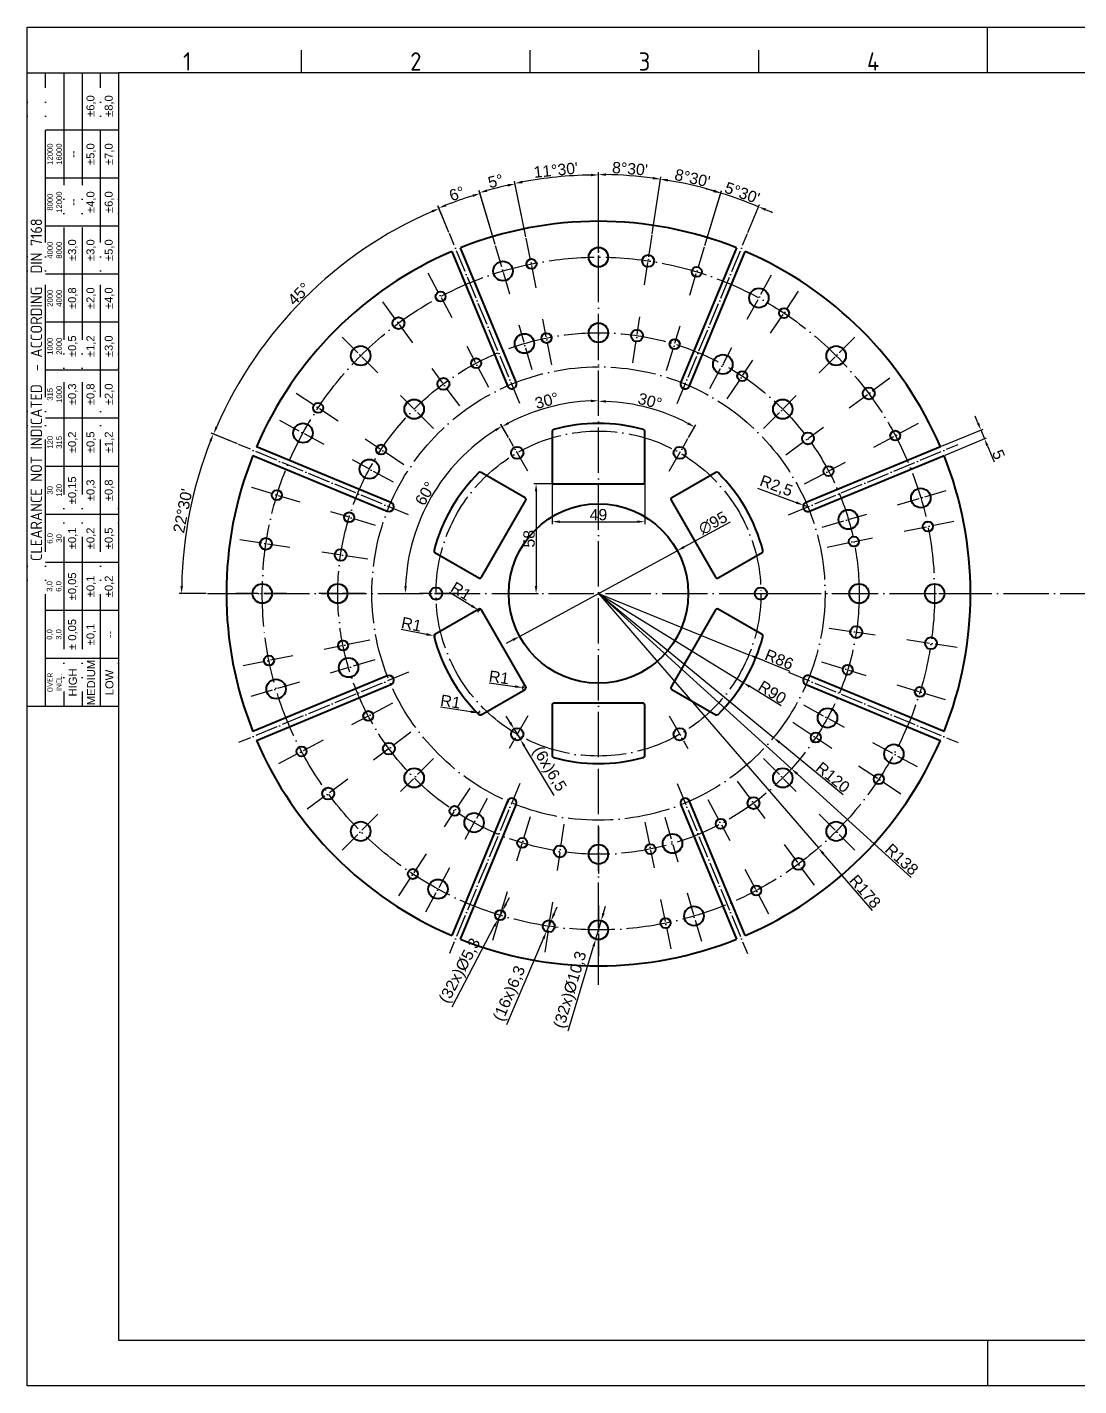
# Model space of a CAD drawing. Header units: millimetres. Extents: x 764 to 1780, y 1208 to 1927.
# Drawn here: x 764 to 1320, y 1208 to 1927 of the extents above; entities that cross this region are included whole.
import ezdxf
from ezdxf.enums import TextEntityAlignment as Align

# ---------------------------------------------------------------- set-up
doc = ezdxf.new("R2010")
doc.units = ezdxf.units.MM
doc.linetypes.add('ACAD_ISO04W100', pattern=[30, 24, -3, 0, -3])
doc.linetypes.add('ACAD_ISO05W100', pattern=[33, 24, -3, 0, -3, 0, -3])
for name, color, linetype, lineweight in [('AM_0', 7, 'Continuous', 40), ('AM_4', 1, 'ACAD_ISO04W100', 25), ('AM_5', 3, 'Continuous', 25), ('AM_BOR', 2, 'ACAD_ISO05W100', 35)]:
    doc.layers.add(name, color=color, linetype=linetype, lineweight=lineweight)
doc.styles.add('ACISOTS', font='isocp.shx', dxfattribs={"height": 1})
doc.styles.get("Standard").update_dxf_attribs({"font": 'arial.ttf'})
doc.dimstyles.new('ISO-25', dxfattribs={"dimtxt": 6, "dimasz": 4, "dimexe": 1.25, "dimexo": 0.625, "dimtad": 1, "dimtxsty": 'Standard', "dimcen": 4, "dimadec": 0, "dimazin": 0, "dimtfac": 1, "dimtmove": 0, "dimatfit": 3, "dimfxl": 1, "dimarcsym": 0})

# ---------------------------------------------------------------- blocks, each defined once
blk = doc.blocks.new('A3 ZTL')
for p, q in [((19.57, 280.82), (19.57, 9.78)), ((401.17, 280.82), (19.57, 280.82)), ((19.57, 9.78), (401.17, 9.78))]:
    blk.add_line(p, q)
at = {"layer": 'AM_BOR', "color": 135, "linetype": 'Continuous', "lineweight": 25}
for p, q in [((0, 0), (0, 290.61)), ((0, 290.61), (410.96, 290.61)), ((410.96, 0), (0, 0))]:
    blk.add_line(p, q, dxfattribs=at)
at = {"layer": 'AM_BOR', "color": 135, "lineweight": 25}
for p, q in [((205.48, 280.82), (205.48, 290.61)), ((58.71, 280.82), (58.71, 285.71)), ((107.63, 280.82), (107.63, 285.71)), ((156.56, 280.82), (156.56, 285.71)), ((3.91, 145.3), (3.91, 280.82)), ((7.83, 280.82), (7.83, 145.3)), ((11.74, 280.82), (11.74, 145.3)), ((15.66, 145.3), (15.66, 280.82)), ((19.57, 268.59), (3.91, 268.59)), ((19.57, 258.32), (3.91, 258.32)), ((19.57, 248.04), (3.91, 248.04)), ((19.57, 237.77), (3.91, 237.77)), ((19.57, 227.5), (3.91, 227.5)), ((19.57, 217.22), (3.91, 217.22)), ((19.57, 206.95), (3.91, 206.95)), ((19.57, 196.67), (3.91, 196.67)), ((19.57, 186.4), (3.91, 186.4)), ((19.57, 176.13), (3.91, 176.13)), ((19.57, 165.85), (3.91, 165.85)), ((19.57, 155.58), (3.91, 155.58)), ((205.48, 9.78), (205.48, 0))]:
    blk.add_line(p, q, dxfattribs=at)
blk.add_lwpolyline([(19.57, 145.3), (0, 145.3), (0, 280.82), (19.57, 280.82)], close=True, dxfattribs=at)
at = {"layer": 'AM_BOR', "color": 135, "lineweight": 25, "style": 'ACISOTS'}
for s, p in [('1', (34.25, 283.27)), ('2', (83.17, 283.27)), ('3', (132.09, 283.27)), ('4', (181.02, 283.27))]:
    blk.add_text(s, height=3.91, dxfattribs=at).set_placement(p, align=Align.MIDDLE)
at = {"layer": 'AM_BOR', "color": 135, "lineweight": 25, "attachment_point": 5, "rotation": 90}
for s, insert, char_height, width in [('±6,0', (13.7, 273.73), 1.712, 10.274), ('±8,0', (17.61, 273.73), 1.712, 10.274), ('12000\\P16000', (5.87, 263.45), 1.174, 10.274), ('±5,0', (13.7, 263.45), 1.712, 10.274), ('±7,0', (17.61, 263.45), 1.712, 10.274), ('--', (9.78, 263.45), 1.712, 10.274), ('8000\\P12000', (5.87, 253.18), 1.174, 10.274), ('--', (9.78, 253.18), 1.712, 10.274), ('±4,0', (13.7, 253.18), 1.712, 10.274), ('±6,0', (17.61, 253.18), 1.712, 10.274), ('{\\Fisocp.shx|c0;CLEARANCE NOT INDICATED  - ACCORDING  DIN 7168}', (1.96, 213.06), 2.4462, 135.5186), ('4000\\P8000', (5.87, 242.91), 1.174, 10.274), ('±3,0', (9.78, 242.91), 1.712, 10.274), ('±3,0', (13.7, 242.91), 1.712, 10.274), ('±5,0', (17.61, 242.91), 1.712, 10.274), ('2000\\P4000', (5.87, 232.63), 1.174, 10.274), ('±0,8', (9.78, 232.63), 1.712, 10.274), ('±2,0', (13.7, 232.63), 1.712, 10.274), ('±4,0', (17.61, 232.63), 1.712, 10.274), ('1000\\P2000', (5.87, 222.36), 1.174, 10.274), ('±0,5', (9.78, 222.36), 1.712, 10.274), ('±1,2', (13.7, 222.36), 1.712, 10.274), ('±3,0', (17.61, 222.36), 1.712, 10.274), ('315\\P1000', (5.87, 212.08), 1.174, 10.274), ('±0,3', (9.78, 212.08), 1.712, 10.274), ('±0,8', (13.7, 212.08), 1.712, 10.274), ('±2,0', (17.61, 212.08), 1.712, 10.274), ('±0,2', (9.78, 201.81), 1.712, 10.274), ('±0,5', (13.7, 201.81), 1.712, 10.274), ('±1,2', (17.61, 201.81), 1.712, 10.274), ('120\\P315', (5.87, 201.81), 1.174, 10.274), ('30\\P120', (5.87, 191.54), 1.174, 10.274), ('±0,15', (9.78, 191.54), 1.712, 10.274), ('±0,3', (13.7, 191.54), 1.712, 10.274), ('±0,8', (17.61, 191.54), 1.712, 10.274), ('±0,1', (9.78, 181.26), 1.712, 10.274), ('±0,2', (13.7, 181.26), 1.712, 10.274), ('±0,5', (17.61, 181.26), 1.712, 10.274), ('6,0\\P30', (5.87, 181.26), 1.174, 10.274), ('3,0\\P6,0', (5.87, 170.99), 1.174, 10.274), ('±0,05', (9.78, 170.99), 1.712, 10.274), ('±0,1', (13.7, 170.99), 1.712, 10.274), ('±0,2', (17.61, 170.99), 1.712, 10.274), ('± 0,05', (9.78, 160.71), 1.712, 10.274), ('\\pt4.69206;±0,1', (13.7, 160.71), 1.7123, 10.274), ('0,0\\P3,0', (5.87, 160.71), 1.174, 10.274), ('--', (17.61, 160.71), 1.712, 10.274), ('MEDIUM', (13.7, 150.44), 1.712, 10.274), ('{\\Fisocp.shx|c0;OVER\\PINCL.}', (5.87, 150.44), 1.1742, 10.274), ('HIGH', (9.78, 150.44), 1.712, 10.274), ('LOW', (17.61, 150.44), 1.712, 10.274)]:
    blk.add_mtext(s, dxfattribs=dict(at, insert=insert, char_height=char_height, width=width))
blk = doc.blocks.new('*U171')
at = {"layer": 'AM_4', "ltscale": 0.5}
blk.add_line((4.97, -8.6), (-4.97, 8.6), dxfattribs=at)
blk = doc.blocks.new('*U172')
at = {"layer": 'AM_5', "color": 0, "linetype": 'ByBlock', "lineweight": -2, "transparency": 16777216}
blk.add_blockref('*U171', (1023.7, 1700.8), dxfattribs=at)
for p, rotation in [((1108.45, 1700.8), 299.9999999999999), ((981.33, 1627.41), 60.00000000000001), ((1150.83, 1627.41), 240), ((1023.7, 1554.01), 120), ((1108.45, 1554.01), 180)]:
    blk.add_blockref('*U171', p, dxfattribs=dict(at, rotation=rotation))
blk = doc.blocks.new('*U173')
at = {"layer": 'AM_4', "ltscale": 0.5}
for p, q in [((63.51, -24.12), (26.26, 65.8)), ((27.64, 21.11), (15.06, 44.76)), ((6.93, 8.05), (-9, 29.58)), ((-11.61, -7.93), (-30.55, 11.01)), ((47.2, -15.69), (35.64, 6.06)), ((31.73, -25.46), (17.07, -5.65)), ((-32.55, -33.56), (-54.88, -18.78)), ((17.86, -37.4), (0.44, -19.98)), ((-39.97, -45.91), (-63.51, -33.13)), ((2.21, -56.56), (-18.34, -42.96)), ((-3.34, -65.8), (-24.99, -54.04))]:
    blk.add_line(p, q, dxfattribs=at)
blk = doc.blocks.new('*U174')
at = {"layer": 'AM_5', "color": 0, "linetype": 'ByBlock', "lineweight": -2, "transparency": 16777216}
for p, rotation in [((1079.9, 1789.96), 315), ((1190.79, 1732.58), 270.0000000000001), ((903.52, 1641.22), 45), ((1228.64, 1613.59), 225.0000000000001), ((941.36, 1522.23), 89.99999999999999), ((1171.25, 1502.69), 180), ((1052.26, 1464.85), 135)]:
    blk.add_blockref('*U173', p, dxfattribs=dict(at, rotation=rotation))
blk.add_blockref('*U173', (960.9, 1752.12), dxfattribs=at)
blk = doc.blocks.new('*D175')
at = {"layer": 'AM_5', "color": 0, "lineweight": -2, "ltscale": 0.5, "transparency": 16777216}
for p, q in [((1066.08, 1835.06), (1066.08, 1850.4)), ((1094.54, 1817.86), (1099.04, 1847.95))]:
    blk.add_line(p, q, dxfattribs=at)
blk.add_arc((1066.08, 1627.41), 221.74, 82.53358, 88.96642, dxfattribs=at)
at = {"layer": 'AM_5', "color": 0, "ltscale": 0.5, "transparency": 16777216}
for points in [[(1070.07, 1848.44), (1070.08, 1849.78), (1066.08, 1849.15)], [(1094.99, 1847.93), (1094.8, 1846.61), (1098.85, 1846.71)]]:
    blk.add_solid(points, dxfattribs=at)
at = {"layer": 'Defpoints', "color": 0, "ltscale": 0.5, "transparency": 16777216}
for p in [(1087.97, 1848.06), (1066.08, 1834.44), (1094.45, 1817.24), (1090.49, 1790.75), (1066.08, 1420.38)]:
    blk.add_point(p, dxfattribs=at)
at = {"layer": 'AM_5', "color": 0, "ltscale": 0.5, "transparency": 16777216, "insert": (1082.78, 1852.22), "char_height": 6, "attachment_point": 5, "rotation": 355.75}
blk.add_mtext("8%%d30'", dxfattribs=at)
blk = doc.blocks.new('*D176')
at = {"layer": 'AM_5', "color": 0, "lineweight": -2, "ltscale": 0.5, "transparency": 16777216}
for p, q in [((1094.54, 1817.86), (1099.04, 1847.93)), ((1122.38, 1811.56), (1131.27, 1840.64))]:
    blk.add_line(p, q, dxfattribs=at)
blk.add_arc((1066.08, 1627.41), 221.73, 74.03365, 80.46635, dxfattribs=at)
at = {"layer": 'AM_5', "color": 0, "ltscale": 0.5, "transparency": 16777216}
for points in [[(1102.7, 1845.41), (1102.91, 1846.73), (1098.85, 1846.7)], [(1127.26, 1841.22), (1126.88, 1839.94), (1130.9, 1839.44)]]:
    blk.add_solid(points, dxfattribs=at)
at = {"layer": 'Defpoints', "color": 0, "ltscale": 0.5, "transparency": 16777216}
for p in [(1120.34, 1842.39), (1094.45, 1817.24), (1122.2, 1810.96), (1090.49, 1790.75), (1114.37, 1785.35)]:
    blk.add_point(p, dxfattribs=at)
at = {"layer": 'AM_5', "color": 0, "ltscale": 0.5, "transparency": 16777216, "insert": (1115.83, 1847.26), "char_height": 6, "attachment_point": 5, "rotation": 347.25}
blk.add_mtext("8%%d30'", dxfattribs=at)
blk = doc.blocks.new('*D177')
at = {"layer": 'AM_5', "color": 0, "lineweight": -2, "ltscale": 0.5, "transparency": 16777216}
for p, q in [((1122.38, 1811.56), (1131.23, 1840.49)), ((1145.23, 1818.5), (1151.35, 1833.27))]:
    blk.add_line(p, q, dxfattribs=at)
for start, end in [(74.03437, 75.06873), (67.5, 73), (65.43127, 66.46563)]:
    blk.add_arc((1066.08, 1627.41), 221.57, start, end, dxfattribs=at)
at = {"layer": 'AM_5', "color": 0, "ltscale": 0.5, "transparency": 16777216}
for points in [[(1127.21, 1841.07), (1126.84, 1839.79), (1130.86, 1839.3)], [(1154.29, 1829.93), (1154.81, 1831.16), (1150.87, 1832.11)]]:
    blk.add_solid(points, dxfattribs=at)
at = {"layer": 'Defpoints', "color": 0, "ltscale": 0.5, "transparency": 16777216}
for p in [(1144.28, 1834.72), (1144.99, 1817.92), (1122.2, 1810.96), (1114.37, 1785.35), (1107.75, 1728)]:
    blk.add_point(p, dxfattribs=at)
at = {"layer": 'AM_5', "color": 0, "ltscale": 0.5, "transparency": 16777216, "insert": (1142.2, 1839.42), "char_height": 6, "attachment_point": 5, "rotation": 340.25}
blk.add_mtext("5%%d30'", dxfattribs=at)
blk = doc.blocks.new('*D178')
at = {"layer": 'AM_5', "color": 0, "lineweight": -2, "ltscale": 0.5, "transparency": 16777216}
for p, q in [((1066.08, 1819.97), (1066.08, 1850.18)), ((1027.69, 1816.11), (1021.66, 1845.71))]:
    blk.add_line(p, q, dxfattribs=at)
blk.add_arc((1066.08, 1627.41), 221.52, 91.03459, 100.46541, dxfattribs=at)
at = {"layer": 'AM_5', "color": 0, "ltscale": 0.5, "transparency": 16777216}
for points in [[(1062.07, 1849.56), (1062.08, 1848.23), (1066.08, 1848.93)], [(1025.97, 1844.59), (1025.71, 1845.9), (1021.91, 1844.48)]]:
    blk.add_solid(points, dxfattribs=at)
at = {"layer": 'Defpoints', "color": 0, "ltscale": 0.5, "transparency": 16777216}
for p in [(1051.27, 1848.44), (1066.08, 1819.35), (1027.81, 1815.5), (1066.08, 1792.57), (1033.15, 1789.25)]:
    blk.add_point(p, dxfattribs=at)
at = {"layer": 'AM_5', "color": 0, "ltscale": 0.5, "transparency": 16777216, "insert": (1043.51, 1851.49), "char_height": 6, "attachment_point": 5, "rotation": 5.75}
blk.add_mtext("11%%d30'", dxfattribs=at)
blk = doc.blocks.new('*D179')
at = {"layer": 'AM_5', "color": 0, "lineweight": -2, "ltscale": 0.5, "transparency": 16777216}
for p, q in [((1011.39, 1812.04), (1002.88, 1840.77)), ((1027.69, 1816.11), (1021.71, 1845.46))]:
    blk.add_line(p, q, dxfattribs=at)
blk.add_arc((1066.08, 1627.41), 221.27, 102.53575, 105.46425, dxfattribs=at)
at = {"layer": 'AM_5', "color": 0, "ltscale": 0.5, "transparency": 16777216}
for points in [[(1007.26, 1840.03), (1006.89, 1841.31), (1003.23, 1839.57)], [(1017.91, 1844.06), (1018.19, 1842.75), (1021.96, 1844.24)]]:
    blk.add_solid(points, dxfattribs=at)
at = {"layer": 'Defpoints', "color": 0, "ltscale": 0.5, "transparency": 16777216}
for p in [(1015.68, 1842.86), (1027.81, 1815.5), (1011.56, 1811.44), (1019.17, 1785.77), (1033.15, 1789.25)]:
    blk.add_point(p, dxfattribs=at)
at = {"layer": 'AM_5', "color": 0, "ltscale": 0.5, "transparency": 16777216, "insert": (1011.66, 1845.68), "char_height": 6, "attachment_point": 5, "rotation": 14}
blk.add_mtext('5°', dxfattribs=at)
blk = doc.blocks.new('*D180')
at = {"layer": 'AM_5', "color": 0, "lineweight": -2, "ltscale": 0.5, "transparency": 16777216}
for p, q in [((1011.39, 1812.04), (1003.01, 1840.31)), ((986.93, 1818.5), (981.1, 1832.55))]:
    blk.add_line(p, q, dxfattribs=at)
blk.add_arc((1066.08, 1627.41), 220.8, 107.53799, 111.46201, dxfattribs=at)
at = {"layer": 'AM_5', "color": 0, "ltscale": 0.5, "transparency": 16777216}
for points in [[(999.35, 1838.58), (999.74, 1837.3), (1003.37, 1839.11)], [(985.54, 1832.28), (985.04, 1833.51), (981.58, 1831.4)]]:
    blk.add_solid(points, dxfattribs=at)
at = {"layer": 'Defpoints', "color": 0, "ltscale": 0.5, "transparency": 16777216}
for p in [(996.02, 1836.8), (987.17, 1817.92), (1011.56, 1811.44), (1019.17, 1785.77), (1024.41, 1728)]:
    blk.add_point(p, dxfattribs=at)
at = {"layer": 'AM_5', "color": 0, "ltscale": 0.5, "transparency": 16777216, "insert": (991.14, 1839.02), "char_height": 6, "attachment_point": 5, "rotation": 19.5}
blk.add_mtext('6°', dxfattribs=at)
blk = doc.blocks.new('*D181')
at = {"layer": 'AM_5', "color": 0, "lineweight": -2, "ltscale": 0.5, "transparency": 16777216}
for p, q in [((986.93, 1818.5), (981.19, 1832.34)), ((874.99, 1706.56), (861.14, 1712.29))]:
    blk.add_line(p, q, dxfattribs=at)
blk.add_arc((1066.08, 1627.41), 220.57, 113.53905, 156.46095, dxfattribs=at)
at = {"layer": 'AM_5', "color": 0, "ltscale": 0.5, "transparency": 16777216}
for points in [[(977.73, 1830.24), (978.25, 1829.01), (981.67, 1831.19)], [(864.47, 1715.24), (863.25, 1715.76), (862.3, 1711.82)]]:
    blk.add_solid(points, dxfattribs=at)
at = {"layer": 'Defpoints', "color": 0, "ltscale": 0.5, "transparency": 16777216}
for p in [(987.17, 1817.92), (931.8, 1802.4), (1024.41, 1728), (875.57, 1706.32), (965.49, 1669.07)]:
    blk.add_point(p, dxfattribs=at)
at = {"layer": 'AM_5', "color": 0, "ltscale": 0.5, "transparency": 16777216, "insert": (907.51, 1785.97), "char_height": 6, "attachment_point": 5, "rotation": 45}
blk.add_mtext('45°', dxfattribs=at)
blk = doc.blocks.new('*D182')
at = {"layer": 'AM_5', "color": 0, "lineweight": -2, "ltscale": 0.5, "transparency": 16777216}
for p, q in [((874.99, 1706.56), (861.04, 1712.34)), ((858.42, 1627.41), (844.14, 1627.41))]:
    blk.add_line(p, q, dxfattribs=at)
blk.add_arc((1066.08, 1627.41), 220.69, 158.53851, 178.96149, dxfattribs=at)
at = {"layer": 'AM_5', "color": 0, "ltscale": 0.5, "transparency": 16777216}
for points in [[(860.08, 1708.4), (861.31, 1707.9), (862.19, 1711.86)], [(846.09, 1631.4), (844.76, 1631.41), (845.39, 1627.41)]]:
    blk.add_solid(points, dxfattribs=at)
at = {"layer": 'Defpoints', "color": 0, "ltscale": 0.5, "transparency": 16777216}
for p in [(875.57, 1706.32), (852.91, 1684.52), (965.49, 1669.07), (859.05, 1627.41), (1409.21, 1627.41)]:
    blk.add_point(p, dxfattribs=at)
at = {"layer": 'AM_5', "color": 0, "ltscale": 0.5, "transparency": 16777216, "insert": (846.01, 1671.18), "char_height": 6, "attachment_point": 5, "rotation": 78.75}
blk.add_mtext("22%%D30'", dxfattribs=at)
blk = doc.blocks.new('*D183')
at = {"layer": 'AM_5', "color": 0, "lineweight": -2, "ltscale": 0.5, "transparency": 16777216}
for p, q in [((1135.79, 1665.26), (1111.34, 1651.98)), ((1024.33, 1604.74), (1107.82, 1650.07)), ((1020.82, 1602.83), (1017.3, 1600.92))]:
    blk.add_line(p, q, dxfattribs=at)
at = {"layer": 'AM_5', "color": 0, "ltscale": 0.5, "transparency": 16777216}
for points in [[(1111.02, 1652.57), (1111.66, 1651.39), (1107.82, 1650.07)], [(1020.5, 1603.42), (1021.14, 1602.25), (1024.33, 1604.74)]]:
    blk.add_solid(points, dxfattribs=at)
at = {"layer": 'Defpoints', "color": 0, "ltscale": 0.5, "transparency": 16777216}
for p in [(1107.82, 1650.07), (1024.33, 1604.74)]:
    blk.add_point(p, dxfattribs=at)
at = {"layer": 'AM_5', "color": 0, "ltscale": 0.5, "transparency": 16777216, "insert": (1126.74, 1664.73), "char_height": 6, "attachment_point": 5, "rotation": 28.49914}
blk.add_mtext('∅95', dxfattribs=at)
blk = doc.blocks.new('*D184')
at = {"layer": 'AM_5', "color": 0, "lineweight": -2, "ltscale": 0.5, "transparency": 16777216}
for p, q in [((1267, 1717.67), (1265.47, 1721.36)), ((1247.69, 1705.34), (1269.69, 1714.45)), ((1268.53, 1713.97), (1270.45, 1709.35)), ((1249.6, 1700.72), (1271.6, 1709.83)), ((1271.98, 1705.66), (1275.51, 1697.13))]:
    blk.add_line(p, q, dxfattribs=at)
at = {"layer": 'AM_5', "color": 0, "ltscale": 0.5, "transparency": 16777216}
for points in [[(1267.62, 1717.92), (1266.39, 1717.41), (1268.53, 1713.97)], [(1272.59, 1705.91), (1271.36, 1705.4), (1270.45, 1709.35)]]:
    blk.add_solid(points, dxfattribs=at)
at = {"layer": 'Defpoints', "color": 0, "ltscale": 0.5, "transparency": 16777216}
for p in [(1247.11, 1705.1), (1270.45, 1709.35), (1249.02, 1700.48)]:
    blk.add_point(p, dxfattribs=at)
at = {"layer": 'AM_5', "color": 0, "ltscale": 0.5, "transparency": 16777216, "insert": (1277.9, 1700.95), "char_height": 6, "attachment_point": 5, "rotation": 292.5}
blk.add_mtext('5', dxfattribs=at)
blk = doc.blocks.new('*D185')
at = {"layer": 'AM_5', "color": 0, "lineweight": -2, "ltscale": 0.5, "transparency": 16777216}
blk.add_line((1018.42, 1709.95), (1014.35, 1717), dxfattribs=at)
blk.add_arc((1066.08, 1627.41), 102.2, 122.24266, 177.75734, dxfattribs=at)
at = {"layer": 'AM_5', "color": 0, "ltscale": 0.5, "transparency": 16777216}
for points in [[(1011.21, 1714.42), (1011.9, 1713.28), (1014.98, 1715.91)], [(964.62, 1631.39), (963.29, 1631.42), (963.88, 1627.41)]]:
    blk.add_solid(points, dxfattribs=at)
at = {"layer": 'Defpoints', "color": 0, "ltscale": 0.5, "transparency": 16777216}
for p in [(1018.73, 1709.41), (987.79, 1693.1), (1028.67, 1692.2), (859.05, 1627.41), (1409.21, 1627.41)]:
    blk.add_point(p, dxfattribs=at)
at = {"layer": 'AM_5', "color": 0, "ltscale": 0.5, "transparency": 16777216, "insert": (974.38, 1680.35), "char_height": 6, "attachment_point": 5, "rotation": 60}
blk.add_mtext('60°', dxfattribs=at)
blk = doc.blocks.new('*D186')
at = {"layer": 'AM_5', "color": 0, "lineweight": -2, "ltscale": 0.5, "transparency": 16777216}
blk.add_line((1018.42, 1709.95), (1014.45, 1716.84), dxfattribs=at)
blk.add_arc((1066.08, 1627.41), 102.01, 92.24674, 117.75326, dxfattribs=at)
at = {"layer": 'AM_5', "color": 0, "ltscale": 0.5, "transparency": 16777216}
for points in [[(1062.07, 1730.01), (1062.09, 1728.67), (1066.08, 1729.42)], [(1018.9, 1717.1), (1018.25, 1718.27), (1015.07, 1715.75)]]:
    blk.add_solid(points, dxfattribs=at)
at = {"layer": 'Defpoints', "color": 0, "ltscale": 0.5, "transparency": 16777216}
for p in [(1066.08, 1834.44), (1048.36, 1727.87), (1018.73, 1709.41), (1028.67, 1692.2), (1066.08, 1420.38)]:
    blk.add_point(p, dxfattribs=at)
at = {"layer": 'AM_5', "color": 0, "ltscale": 0.5, "transparency": 16777216, "insert": (1038.72, 1729.51), "char_height": 6, "attachment_point": 5, "rotation": 15}
blk.add_mtext('30°', dxfattribs=at)
blk = doc.blocks.new('*D187')
at = {"layer": 'AM_5', "color": 0, "lineweight": -2, "ltscale": 0.5, "transparency": 16777216}
blk.add_line((1113.73, 1709.95), (1117.58, 1716.61), dxfattribs=at)
blk.add_arc((1066.08, 1627.41), 101.75, 62.25246, 87.74754, dxfattribs=at)
at = {"layer": 'AM_5', "color": 0, "ltscale": 0.5, "transparency": 16777216}
for points in [[(1070.06, 1728.42), (1070.09, 1729.75), (1066.08, 1729.16)], [(1113.77, 1718.04), (1113.13, 1716.88), (1116.96, 1715.53)]]:
    blk.add_solid(points, dxfattribs=at)
at = {"layer": 'Defpoints', "color": 0, "ltscale": 0.5, "transparency": 16777216}
for p in [(1066.08, 1834.44), (1100.88, 1723.02), (1113.42, 1709.41), (1103.49, 1692.2), (1066.08, 1420.38)]:
    blk.add_point(p, dxfattribs=at)
at = {"layer": 'AM_5', "color": 0, "ltscale": 0.5, "transparency": 16777216, "insert": (1093.37, 1729.26), "char_height": 6, "attachment_point": 5, "rotation": 345}
blk.add_mtext('30°', dxfattribs=at)
blk = doc.blocks.new('*D188')
at = {"layer": 'AM_5', "color": 0, "lineweight": -2, "ltscale": 0.5, "transparency": 16777216}
for p, q in [((1150.2, 1683.13), (1170.82, 1675.56)), ((1176.92, 1673.32), (1174.57, 1674.18))]:
    blk.add_line(p, q, dxfattribs=at)
at = {"layer": 'AM_5', "color": 0, "ltscale": 0.5, "transparency": 16777216}
blk.add_solid([(1171.05, 1676.19), (1170.59, 1674.93), (1174.57, 1674.18)], dxfattribs=at)
at = {"layer": 'Defpoints', "color": 0, "ltscale": 0.5, "transparency": 16777216}
for p in [(1174.57, 1674.18), (1176.92, 1673.32)]:
    blk.add_point(p, dxfattribs=at)
at = {"layer": 'AM_5', "color": 0, "ltscale": 0.5, "transparency": 16777216, "insert": (1160.09, 1684.01), "char_height": 6, "attachment_point": 5, "rotation": 339.83325}
blk.add_mtext('R2,5', dxfattribs=at)
blk = doc.blocks.new('*D189')
at = {"layer": 'AM_5', "color": 0, "lineweight": -2, "ltscale": 0.5, "transparency": 16777216}
for p, q in [((987.28, 1628.14), (998.98, 1620.89)), ((1003.23, 1618.26), (1002.38, 1618.78))]:
    blk.add_line(p, q, dxfattribs=at)
blk.add_arc((1003.23, 1618.26), 1, 120, 219.83622, dxfattribs=at)
at = {"layer": 'AM_5', "color": 0, "ltscale": 0.5, "transparency": 16777216}
blk.add_solid([(999.33, 1621.46), (998.63, 1620.33), (1002.38, 1618.78)], dxfattribs=at)
at = {"layer": 'Defpoints', "color": 0, "ltscale": 0.5, "transparency": 16777216}
for p in [(1002.38, 1618.78), (1003.23, 1618.26)]:
    blk.add_point(p, dxfattribs=at)
at = {"layer": 'AM_5', "color": 0, "ltscale": 0.5, "transparency": 16777216, "insert": (993.35, 1628.66), "char_height": 6, "attachment_point": 5, "rotation": 328.2165}
blk.add_mtext('R1', dxfattribs=at)
blk = doc.blocks.new('*D190')
at = {"layer": 'AM_5', "color": 0, "lineweight": -2, "ltscale": 0.5, "transparency": 16777216}
for p, q in [((961.59, 1608.54), (975.09, 1605.82)), ((979.99, 1604.84), (979.01, 1605.03))]:
    blk.add_line(p, q, dxfattribs=at)
at = {"layer": 'AM_5', "color": 0, "ltscale": 0.5, "transparency": 16777216}
blk.add_solid([(975.22, 1606.48), (974.95, 1605.17), (979.01, 1605.03)], dxfattribs=at)
at = {"layer": 'Defpoints', "color": 0, "ltscale": 0.5, "transparency": 16777216}
for p in [(979.01, 1605.03), (979.99, 1604.84)]:
    blk.add_point(p, dxfattribs=at)
at = {"layer": 'AM_5', "color": 0, "ltscale": 0.5, "transparency": 16777216, "insert": (967.09, 1611.14), "char_height": 6, "attachment_point": 5, "rotation": 348.63166}
blk.add_mtext('R1', dxfattribs=at)
blk = doc.blocks.new('*D191')
at = {"layer": 'AM_5', "color": 0, "lineweight": -2, "ltscale": 0.5, "transparency": 16777216}
for p, q in [((982.39, 1567.39), (998.55, 1564.9)), ((1003.49, 1564.13), (1002.5, 1564.29))]:
    blk.add_line(p, q, dxfattribs=at)
blk.add_arc((1003.49, 1564.13), 1, 99.59952, 189.50035, dxfattribs=at)
at = {"layer": 'AM_5', "color": 0, "ltscale": 0.5, "transparency": 16777216}
blk.add_solid([(998.65, 1565.56), (998.44, 1564.24), (1002.5, 1564.29)], dxfattribs=at)
at = {"layer": 'Defpoints', "color": 0, "ltscale": 0.5, "transparency": 16777216}
for p in [(1002.5, 1564.29), (1003.49, 1564.13)]:
    blk.add_point(p, dxfattribs=at)
at = {"layer": 'AM_5', "color": 0, "ltscale": 0.5, "transparency": 16777216, "insert": (987.77, 1570.24), "char_height": 6, "attachment_point": 5, "rotation": 351.21924}
blk.add_mtext('R1', dxfattribs=at)
blk = doc.blocks.new('*D192')
at = {"layer": 'AM_5', "color": 0, "lineweight": -2, "ltscale": 0.5, "transparency": 16777216}
for p, q in [((1008.14, 1580.12), (1021.78, 1578.24)), ((1026.73, 1577.55), (1025.74, 1577.69))]:
    blk.add_line(p, q, dxfattribs=at)
blk.add_arc((1026.73, 1577.55), 1, 100.51697, 264.19014, dxfattribs=at)
at = {"layer": 'AM_5', "color": 0, "ltscale": 0.5, "transparency": 16777216}
blk.add_solid([(1021.87, 1578.9), (1021.69, 1577.58), (1025.74, 1577.69)], dxfattribs=at)
at = {"layer": 'Defpoints', "color": 0, "ltscale": 0.5, "transparency": 16777216}
for p in [(1025.74, 1577.69), (1026.73, 1577.55)]:
    blk.add_point(p, dxfattribs=at)
at = {"layer": 'AM_5', "color": 0, "ltscale": 0.5, "transparency": 16777216, "insert": (1013.48, 1583.06), "char_height": 6, "attachment_point": 5, "rotation": 352.13669}
blk.add_mtext('R1', dxfattribs=at)
blk = doc.blocks.new('*D193')
at = {"layer": 'AM_5', "color": 0, "lineweight": -2, "ltscale": 0.5, "transparency": 16777216}
for p, q in [((1041.58, 1685.78), (1041.58, 1664.18)), ((1090.58, 1685.78), (1090.58, 1664.18)), ((1045.58, 1665.43), (1086.58, 1665.43))]:
    blk.add_line(p, q, dxfattribs=at)
at = {"layer": 'AM_5', "color": 0, "ltscale": 0.5, "transparency": 16777216}
for points in [[(1045.58, 1666.1), (1045.58, 1664.77), (1041.58, 1665.43)], [(1086.58, 1666.1), (1086.58, 1664.77), (1090.58, 1665.43)]]:
    blk.add_solid(points, dxfattribs=at)
at = {"layer": 'Defpoints', "color": 0, "ltscale": 0.5, "transparency": 16777216}
for p in [(1041.58, 1686.41), (1090.58, 1686.41), (1090.58, 1665.43)]:
    blk.add_point(p, dxfattribs=at)
at = {"layer": 'AM_5', "color": 0, "ltscale": 0.5, "transparency": 16777216, "insert": (1066.08, 1669.12), "char_height": 6, "attachment_point": 5}
blk.add_mtext('49', dxfattribs=at)
blk = doc.blocks.new('*D194')
at = {"layer": 'AM_5', "color": 0, "lineweight": -2, "ltscale": 0.5, "transparency": 16777216}
for p, q in [((1041.95, 1685.41), (1031.8, 1685.41)), ((1033.05, 1681.41), (1033.05, 1631.41)), ((1032.43, 1627.41), (1034.3, 1627.41))]:
    blk.add_line(p, q, dxfattribs=at)
at = {"layer": 'AM_5', "color": 0, "ltscale": 0.5, "transparency": 16777216}
for points in [[(1032.38, 1681.41), (1033.72, 1681.41), (1033.05, 1685.41)], [(1032.38, 1631.41), (1033.72, 1631.41), (1033.05, 1627.41)]]:
    blk.add_solid(points, dxfattribs=at)
at = {"layer": 'Defpoints', "color": 0, "ltscale": 0.5, "transparency": 16777216}
for p in [(1042.58, 1685.41), (1031.8, 1627.41), (1033.05, 1627.41)]:
    blk.add_point(p, dxfattribs=at)
at = {"layer": 'AM_5', "color": 0, "ltscale": 0.5, "transparency": 16777216, "insert": (1029.36, 1656.41), "char_height": 6, "attachment_point": 5, "rotation": 90}
blk.add_mtext('58', dxfattribs=at)
blk = doc.blocks.new('*D195')
at = {"layer": 'AM_5', "color": 0, "lineweight": -2, "ltscale": 0.5, "transparency": 16777216}
for p, q in [((1066.08, 1627.41), (1142.74, 1580.25)), ((1162.81, 1567.91), (1146.14, 1578.16))]:
    blk.add_line(p, q, dxfattribs=at)
at = {"layer": 'AM_5', "color": 0, "ltscale": 0.5, "transparency": 16777216}
blk.add_solid([(1146.49, 1578.72), (1145.79, 1577.59), (1142.74, 1580.25)], dxfattribs=at)
at = {"layer": 'Defpoints', "color": 0, "ltscale": 0.5, "transparency": 16777216}
for p in [(1066.08, 1627.41), (1142.74, 1580.25)]:
    blk.add_point(p, dxfattribs=at)
at = {"layer": 'AM_5', "color": 0, "ltscale": 0.5, "transparency": 16777216, "insert": (1158.11, 1575.13), "char_height": 6, "attachment_point": 5, "rotation": 328.40371}
blk.add_mtext('R90', dxfattribs=at)
blk = doc.blocks.new('*D196')
at = {"layer": 'AM_5', "color": 0, "lineweight": -2, "ltscale": 0.5, "transparency": 16777216}
for p, q in [((1066.08, 1627.41), (1145.76, 1595.04)), ((1167.61, 1586.17), (1149.46, 1593.54))]:
    blk.add_line(p, q, dxfattribs=at)
at = {"layer": 'AM_5', "color": 0, "ltscale": 0.5, "transparency": 16777216}
blk.add_solid([(1149.71, 1594.15), (1149.21, 1592.92), (1145.76, 1595.04)], dxfattribs=at)
at = {"layer": 'Defpoints', "color": 0, "ltscale": 0.5, "transparency": 16777216}
for p in [(1066.08, 1627.41), (1145.76, 1595.04)]:
    blk.add_point(p, dxfattribs=at)
at = {"layer": 'AM_5', "color": 0, "ltscale": 0.5, "transparency": 16777216, "insert": (1161.77, 1592.52), "char_height": 6, "attachment_point": 5, "rotation": 337.89299}
blk.add_mtext('R86', dxfattribs=at)
blk = doc.blocks.new('*D197')
at = {"layer": 'AM_5', "color": 0, "lineweight": -2, "ltscale": 0.5, "transparency": 16777216}
for p, q in [((1066.08, 1627.41), (1158.75, 1551.21)), ((1195.67, 1520.87), (1161.84, 1548.67))]:
    blk.add_line(p, q, dxfattribs=at)
at = {"layer": 'AM_5', "color": 0, "ltscale": 0.5, "transparency": 16777216}
blk.add_solid([(1162.27, 1549.19), (1161.42, 1548.16), (1158.75, 1551.21)], dxfattribs=at)
at = {"layer": 'Defpoints', "color": 0, "ltscale": 0.5, "transparency": 16777216}
for p in [(1066.08, 1627.41), (1158.75, 1551.21)]:
    blk.add_point(p, dxfattribs=at)
at = {"layer": 'AM_5', "color": 0, "ltscale": 0.5, "transparency": 16777216, "insert": (1190.2, 1530.14), "char_height": 6, "attachment_point": 5, "rotation": 320.57479}
blk.add_mtext('R120', dxfattribs=at)
blk = doc.blocks.new('*D198')
at = {"layer": 'AM_5', "color": 0, "lineweight": -2, "ltscale": 0.5, "transparency": 16777216}
for p, q in [((1066.08, 1627.41), (1182.5, 1492.76)), ((1211.12, 1459.67), (1185.12, 1489.74))]:
    blk.add_line(p, q, dxfattribs=at)
at = {"layer": 'AM_5', "color": 0, "ltscale": 0.5, "transparency": 16777216}
blk.add_solid([(1185.63, 1490.17), (1184.62, 1489.3), (1182.5, 1492.76)], dxfattribs=at)
at = {"layer": 'Defpoints', "color": 0, "ltscale": 0.5, "transparency": 16777216}
for p in [(1066.08, 1627.41), (1182.5, 1492.76)]:
    blk.add_point(p, dxfattribs=at)
at = {"layer": 'AM_5', "color": 0, "ltscale": 0.5, "transparency": 16777216, "insert": (1207.29, 1469.74), "char_height": 6, "attachment_point": 5, "rotation": 310.84983}
blk.add_mtext('R178', dxfattribs=at)
blk = doc.blocks.new('*D199')
at = {"layer": 'AM_5', "color": 0, "lineweight": -2, "ltscale": 0.5, "transparency": 16777216}
for p, q in [((1066.08, 1627.41), (1168.29, 1534.69)), ((1231.71, 1477.15), (1171.25, 1532))]:
    blk.add_line(p, q, dxfattribs=at)
at = {"layer": 'AM_5', "color": 0, "ltscale": 0.5, "transparency": 16777216}
blk.add_solid([(1171.7, 1532.49), (1170.8, 1531.5), (1168.29, 1534.69)], dxfattribs=at)
at = {"layer": 'Defpoints', "color": 0, "ltscale": 0.5, "transparency": 16777216}
for p in [(1066.08, 1627.41), (1168.29, 1534.69)]:
    blk.add_point(p, dxfattribs=at)
at = {"layer": 'AM_5', "color": 0, "ltscale": 0.5, "transparency": 16777216, "insert": (1226.68, 1486.69), "char_height": 6, "attachment_point": 5, "rotation": 317.78675}
blk.add_mtext('R138', dxfattribs=at)
blk = doc.blocks.new('*D200')
at = {"layer": 'AM_5', "color": 0, "lineweight": -2, "ltscale": 0.5, "transparency": 16777216}
for p, q in [((1019.34, 1559.14), (1017.27, 1562.56)), ((1021.4, 1555.71), (1024.76, 1550.14)), ((1042.56, 1520.6), (1026.82, 1546.72))]:
    blk.add_line(p, q, dxfattribs=at)
at = {"layer": 'AM_5', "color": 0, "ltscale": 0.5, "transparency": 16777216}
for points in [[(1019.91, 1559.48), (1018.77, 1558.79), (1021.4, 1555.71)], [(1027.39, 1547.06), (1026.25, 1546.37), (1024.76, 1550.14)]]:
    blk.add_solid(points, dxfattribs=at)
at = {"layer": 'Defpoints', "color": 0, "ltscale": 0.5, "transparency": 16777216}
for p in [(1021.4, 1555.71), (1024.76, 1550.14)]:
    blk.add_point(p, dxfattribs=at)
at = {"layer": 'AM_5', "color": 0, "ltscale": 0.5, "transparency": 16777216, "insert": (1039.63, 1534.3), "char_height": 6, "attachment_point": 5, "rotation": 301.07651}
blk.add_mtext('(6x)6,5', dxfattribs=at)
blk = doc.blocks.new('*D201')
at = {"layer": 'AM_5', "color": 0, "lineweight": -2, "ltscale": 0.5, "transparency": 16777216}
for p, q in [((1017.12, 1463.07), (1018.98, 1466.62)), ((1015.27, 1459.53), (1012.81, 1454.84)), ((988.61, 1408.69), (1010.95, 1451.29))]:
    blk.add_line(p, q, dxfattribs=at)
at = {"layer": 'AM_5', "color": 0, "ltscale": 0.5, "transparency": 16777216}
for points in [[(1016.53, 1463.38), (1017.71, 1462.76), (1015.27, 1459.53)], [(1010.36, 1451.6), (1011.54, 1450.99), (1012.81, 1454.84)]]:
    blk.add_solid(points, dxfattribs=at)
at = {"layer": 'Defpoints', "color": 0, "ltscale": 0.5, "transparency": 16777216}
for p in [(1012.81, 1454.84), (1015.27, 1459.53)]:
    blk.add_point(p, dxfattribs=at)
at = {"layer": 'AM_5', "color": 0, "ltscale": 0.5, "transparency": 16777216, "insert": (993.26, 1427.5), "char_height": 6, "attachment_point": 5, "rotation": 62.33071}
blk.add_mtext('(32x)%%c5,3', dxfattribs=at)
blk = doc.blocks.new('*D202')
at = {"layer": 'AM_5', "color": 0, "lineweight": -2, "ltscale": 0.5, "transparency": 16777216}
for p, q in [((1042.58, 1457.94), (1044.15, 1461.62)), ((1041.01, 1454.26), (1038.53, 1448.46)), ((1017.59, 1399.41), (1036.96, 1444.79))]:
    blk.add_line(p, q, dxfattribs=at)
at = {"layer": 'AM_5', "color": 0, "ltscale": 0.5, "transparency": 16777216}
for points in [[(1041.96, 1458.2), (1043.19, 1457.68), (1041.01, 1454.26)], [(1036.35, 1445.05), (1037.57, 1444.52), (1038.53, 1448.46)]]:
    blk.add_solid(points, dxfattribs=at)
at = {"layer": 'Defpoints', "color": 0, "ltscale": 0.5, "transparency": 16777216}
for p in [(1041.01, 1454.26), (1038.53, 1448.46)]:
    blk.add_point(p, dxfattribs=at)
at = {"layer": 'AM_5', "color": 0, "ltscale": 0.5, "transparency": 16777216, "insert": (1019.51, 1415.5), "char_height": 6, "attachment_point": 5, "rotation": 66.88505}
blk.add_mtext('(16x)6,3', dxfattribs=at)
blk = doc.blocks.new('*D203')
at = {"layer": 'AM_5', "color": 0, "lineweight": -2, "ltscale": 0.5, "transparency": 16777216}
for p, q in [((1068.7, 1458.17), (1069.85, 1462.01)), ((1067.55, 1454.34), (1064.6, 1444.47)), ((1050.09, 1395.95), (1063.46, 1440.64))]:
    blk.add_line(p, q, dxfattribs=at)
at = {"layer": 'AM_5', "color": 0, "ltscale": 0.5, "transparency": 16777216}
for points in [[(1068.06, 1458.36), (1069.34, 1457.98), (1067.55, 1454.34)], [(1062.82, 1440.83), (1064.1, 1440.45), (1064.6, 1444.47)]]:
    blk.add_solid(points, dxfattribs=at)
at = {"layer": 'Defpoints', "color": 0, "ltscale": 0.5, "transparency": 16777216}
for p in [(1067.55, 1454.34), (1064.6, 1444.47)]:
    blk.add_point(p, dxfattribs=at)
at = {"layer": 'AM_5', "color": 0, "ltscale": 0.5, "transparency": 16777216, "insert": (1051.73, 1417.53), "char_height": 6, "attachment_point": 5, "rotation": 73.35215}
blk.add_mtext('(32x)%%c10,3', dxfattribs=at)

msp = doc.modelspace()

# ---------------------------------------------------------------- linework, layer by layer
at = {"layer": 'AM_0'}
for p, q in [((988.386, 1808.439), (1017.857, 1737.291)), ((1022.476, 1739.205), (993.006, 1810.353)), ((1139.151, 1810.353), (1109.681, 1739.205)), ((1114.3, 1737.291), (1143.771, 1808.439)), ((1041.579, 1713.248), (1041.579, 1686.407)), ((1090.579, 1686.407), (1090.579, 1713.248)), ((956.194, 1675.628), (885.046, 1705.099)), ((1247.111, 1705.099), (1175.963, 1675.628)), ((883.132, 1700.479), (954.28, 1671.009)), ((1177.877, 1671.009), (1249.025, 1700.479)), ((1027.233, 1678.124), (1003.988, 1691.545)), ((1128.169, 1691.545), (1104.924, 1678.124)), ((1042.579, 1685.407), (1089.579, 1685.407)), ((1004.099, 1636.055), (1027.599, 1676.758)), ((1104.558, 1676.758), (1128.058, 1636.055)), ((979.488, 1649.11), (1002.733, 1635.689)), ((1129.424, 1635.689), (1152.669, 1649.11)), ((1002.733, 1619.124), (979.488, 1605.703)), ((1027.599, 1578.055), (1004.099, 1618.758)), ((1128.058, 1618.758), (1104.558, 1578.055)), ((1152.669, 1605.703), (1129.424, 1619.124)), ((954.28, 1583.804), (883.132, 1554.334)), ((1249.025, 1554.334), (1177.877, 1583.804)), ((885.046, 1549.714), (956.194, 1579.185)), ((1003.988, 1563.268), (1027.233, 1576.689)), ((1104.924, 1576.689), (1128.169, 1563.268)), ((1175.963, 1579.185), (1247.111, 1549.714)), ((1041.579, 1568.407), (1041.579, 1541.565)), ((1089.579, 1569.407), (1042.579, 1569.407)), ((1090.579, 1541.565), (1090.579, 1568.407)), ((1017.857, 1517.522), (988.386, 1446.374)), ((1143.771, 1446.374), (1114.3, 1517.522)), ((993.006, 1444.46), (1022.476, 1515.608)), ((1109.681, 1515.608), (1139.151, 1444.46))]:
    msp.add_line(p, q, dxfattribs=at)
for centre, radius in [((1066.079, 1805.407), 5.15), ((1092.389, 1803.451), 3.15), ((1015.524, 1798.076), 5.15), ((1030.591, 1801.833), 2.65), ((1118.121, 1797.629), 2.65), ((982.513, 1784.571), 2.65), ((1151.013, 1783.836), 5.15), ((1164.323, 1775.838), 2.65), ((960.2, 1770.493), 3.15), ((1066.079, 1765.407), 5.15), ((1026.884, 1759.724), 5.15), ((1038.566, 1762.636), 2.65), ((1086.476, 1763.891), 3.15), ((1106.426, 1759.377), 2.65), ((940.214, 1753.272), 5.15), ((1191.944, 1753.272), 5.15), ((1001.291, 1749.253), 2.65), ((1131.926, 1748.683), 5.15), ((983.993, 1738.339), 3.15), ((1142.246, 1742.483), 2.65), ((1209.165, 1733.285), 3.15), ((917.647, 1725.651), 2.65), ((968.498, 1724.987), 5.15), ((1163.659, 1724.987), 5.15), ((909.649, 1712.341), 5.15), ((1177.011, 1709.492), 3.15), ((1223.243, 1710.972), 2.65), ((951.002, 1703.574), 2.65), ((1023.079, 1701.885), 3.25), ((1109.079, 1701.885), 3.25), ((944.802, 1693.254), 5.15), ((1187.925, 1692.194), 2.65), ((1236.748, 1677.961), 5.15), ((895.856, 1679.449), 2.65), ((934.108, 1667.754), 2.65), ((1066.079, 1627.407), 47.5), ((1198.396, 1666.601), 5.15), ((1240.505, 1662.894), 2.65), ((890.034, 1653.717), 3.15), ((1201.308, 1654.919), 2.65), ((929.594, 1647.804), 3.15), ((888.079, 1627.407), 5.15), ((928.079, 1627.407), 5.15), ((1204.079, 1627.407), 5.15), ((1244.079, 1627.407), 5.15), ((980.079, 1627.407), 3.25), ((1152.079, 1627.407), 3.25), ((1202.563, 1607.009), 3.15), ((1242.123, 1601.096), 3.15), ((930.849, 1599.894), 2.65), ((891.652, 1591.919), 2.65), ((933.761, 1588.212), 5.15), ((1198.049, 1587.059), 2.65), ((895.409, 1576.852), 5.15), ((1236.301, 1575.364), 2.65), ((944.232, 1562.619), 2.65), ((1187.355, 1561.559), 5.15), ((1023.079, 1552.928), 3.25), ((1109.079, 1552.928), 3.25), ((1181.155, 1551.239), 2.65), ((908.914, 1543.841), 2.65), ((955.146, 1545.321), 3.15), ((1222.508, 1542.472), 5.15), ((968.498, 1529.826), 5.15), ((1163.659, 1529.826), 5.15), ((1214.51, 1529.162), 2.65), ((922.992, 1521.528), 3.15), ((1148.164, 1516.474), 3.15), ((989.911, 1512.33), 2.65), ((1000.231, 1506.13), 5.15), ((940.214, 1501.542), 5.15), ((1130.866, 1505.56), 2.65), ((1191.944, 1501.542), 5.15), ((1025.731, 1495.436), 2.65), ((1105.273, 1495.089), 5.15), ((1045.681, 1490.922), 3.15), ((1066.079, 1489.407), 5.15), ((1093.591, 1492.177), 2.65), ((967.834, 1478.975), 2.65), ((1171.957, 1484.32), 3.15), ((981.144, 1470.977), 5.15), ((1149.644, 1470.242), 2.65), ((1014.036, 1457.184), 2.65), ((1116.633, 1456.737), 5.15), ((1039.768, 1451.362), 3.15), ((1066.079, 1449.407), 5.15), ((1101.566, 1452.98), 2.65)]:
    msp.add_circle(centre, radius, dxfattribs=at)
for centre, radius, start, end in [((1066.079, 1627.407), 197, 68.227123, 111.772877), ((1066.079, 1627.407), 197, 113.227123, 156.772877), ((1066.079, 1627.407), 197, 23.227123, 66.772877), ((1020.166, 1738.248), 2.5, 202.5, 22.5), ((1111.991, 1738.248), 2.5, 157.5, 337.5), ((1042.579, 1713.248), 1, 105.310211, 180), ((1066.079, 1627.407), 90, 74.689789, 105.310211), ((1089.579, 1713.248), 1, 0, 74.689789), ((1066.079, 1627.407), 197, 158.227123, 201.772877), ((1066.079, 1627.407), 197, 338.227123, 21.772877), ((1066.079, 1627.407), 90, 134.689789, 165.310211), ((1003.488, 1690.679), 1, 60, 134.689789), ((1128.669, 1690.679), 1, 45.310211, 120), ((1066.079, 1627.407), 90, 14.689789, 45.310211), ((1042.579, 1686.407), 1, 180, 270), ((1089.579, 1686.407), 1, 270, 0), ((955.237, 1673.319), 2.5, 247.5, 67.5), ((1026.733, 1677.258), 1, 330, 60), ((1105.424, 1677.258), 1, 120, 210), ((1176.92, 1673.319), 2.5, 112.5, 292.5), ((979.988, 1649.976), 1, 165.310211, 240), ((1152.169, 1649.976), 1, 300, 14.689789), ((1003.233, 1636.555), 1, 240, 330), ((1128.924, 1636.555), 1, 210, 300), ((1003.233, 1618.258), 1, 30, 120), ((1128.924, 1618.258), 1, 60, 150), ((979.988, 1604.837), 1, 120, 194.689789), ((1066.079, 1627.407), 90, 194.689789, 225.310211), ((1066.079, 1627.407), 90, 314.689789, 345.310211), ((1152.169, 1604.837), 1, 345.310211, 60), ((955.237, 1581.495), 2.5, 292.5, 112.5), ((1176.92, 1581.495), 2.5, 67.5, 247.5), ((1026.733, 1577.555), 1, 300, 30), ((1105.424, 1577.555), 1, 150, 240), ((1042.579, 1568.407), 1, 90, 180), ((1089.579, 1568.407), 1, 0, 90), ((1003.488, 1564.134), 1, 225.310211, 300), ((1128.669, 1564.134), 1, 240, 314.689789), ((1066.079, 1627.407), 197, 203.227123, 246.772877), ((1066.079, 1627.407), 197, 293.227123, 336.772877), ((1042.579, 1541.565), 1, 180, 254.689789), ((1066.079, 1627.407), 90, 254.689789, 285.310211), ((1089.579, 1541.565), 1, 285.310211, 0), ((1020.166, 1516.565), 2.5, 337.5, 157.5), ((1111.991, 1516.565), 2.5, 22.5, 202.5), ((1066.079, 1627.407), 197, 248.227123, 291.772877)]:
    msp.add_arc(centre, radius, start, end, dxfattribs=at)
at = {"layer": 'AM_4'}
for p, q in [((1066.079, 1420.376), (1066.079, 1834.437)), ((859.048, 1627.407), (1409.207, 1627.407))]:
    msp.add_line(p, q, dxfattribs=at)
for radius in [178, 138, 119.974, 86]:
    msp.add_circle((1066.079, 1627.407), radius, dxfattribs=at)

# ---------------------------------------------------------------- block references
at = {"linetype": 'ByBlock', "lineweight": 0, "xscale": 2.47426245, "yscale": 2.47426245, "zscale": 2.47426245}
msp.add_blockref('A3 ZTL', (763.615, 1208.106), dxfattribs=at)
at = {"layer": 'AM_5'}
for name in ['*U174', '*U172']:
    msp.add_blockref(name, (0, 0), dxfattribs=at)

# ---------------------------------------------------------------- dimensions: what is measured, and where the dimension line sits
at = {"layer": 'AM_5', "ltscale": 0.5}
for base, line1, line2, text, picture, middle in [((1051.269, 1848.436), ((1066.079, 1792.566), (1066.079, 1819.349)), ((1033.151, 1789.251), (1027.811, 1815.496)), "11%%d30'", '*D178', (1043.515, 1851.489)), ((1087.973, 1848.063), ((1090.491, 1790.752), (1094.449, 1817.24)), ((1066.079, 1420.376), (1066.079, 1834.437)), "8%%d30'", '*D175', (1082.785, 1852.217)), ((1120.344, 1842.389), ((1114.367, 1785.35), (1122.197, 1810.962)), ((1090.491, 1790.752), (1094.449, 1817.24)), "8%%d30'", '*D176', (1115.827, 1847.264)), ((1144.278, 1834.72), ((1107.745, 1727.999), (1144.991, 1817.918)), ((1114.367, 1785.35), (1122.197, 1810.962)), "5%%d30'", '*D177', (1142.198, 1839.418)), ((852.912, 1684.524), ((965.486, 1669.073), (875.567, 1706.319)), ((859.048, 1627.407), (1409.207, 1627.407)), "22%%D30'", '*D182', (846.013, 1671.18))]:
    dim = msp.add_angular_dim_2l(base=base, line1=line1, line2=line2, text=text, dimstyle='ISO-25', dxfattribs=at)
    dim.commit()
    dim.dimension.update_dxf_attribs({"geometry": picture, "text_midpoint": middle})
for base, line1, line2, picture, middle in [((1015.676, 1842.864), ((1019.171, 1785.765), (1011.564, 1811.445)), ((1033.151, 1789.251), (1027.811, 1815.496)), '*D179', (1011.658, 1845.676)), ((996.018, 1836.795), ((1019.171, 1785.765), (1011.564, 1811.445)), ((1024.412, 1727.999), (987.166, 1817.918)), '*D180', (991.143, 1839.017)), ((1048.364, 1727.87), ((1066.079, 1420.376), (1066.079, 1834.437)), ((1028.67, 1692.199), (1018.735, 1709.408)), '*D186', (1038.72, 1729.509)), ((1100.881, 1723.024), ((1103.487, 1692.199), (1113.422, 1709.408)), ((1066.079, 1420.376), (1066.079, 1834.437)), '*D187', (1093.37, 1729.258)), ((931.802, 1802.399), ((965.486, 1669.073), (875.567, 1706.319)), ((1024.412, 1727.999), (987.166, 1817.918)), '*D181', (907.51, 1785.975)), ((987.79, 1693.099), ((859.048, 1627.407), (1409.207, 1627.407)), ((1028.67, 1692.199), (1018.735, 1709.408)), '*D185', (974.377, 1680.35))]:
    dim = msp.add_angular_dim_2l(base=base, line1=line1, line2=line2, dimstyle='ISO-25', dxfattribs=at)
    dim.commit()
    dim.dimension.update_dxf_attribs({"geometry": picture, "text_midpoint": middle})
dim = msp.add_aligned_dim(p1=(1247.111, 1705.099), p2=(1249.025, 1700.479), distance=23.187, dimstyle='ISO-25', dxfattribs=at)
dim.commit()
dim.dimension.update_dxf_attribs({"geometry": '*D184', "text_midpoint": (1277.905, 1700.953)})
for center, mpoint, picture, middle in [((1176.92, 1673.319), (1174.573, 1674.18), '*D188', (1160.092, 1684.006)), ((1003.233, 1618.258), (1002.383, 1618.785), '*D189', (993.347, 1628.663)), ((1066.079, 1627.407), (1142.737, 1580.253), '*D195', (1158.113, 1575.125)), ((1066.079, 1627.407), (1145.756, 1595.042), '*D196', (1161.775, 1592.516)), ((979.988, 1604.837), (979.007, 1605.035), '*D190', (967.094, 1611.14)), ((1026.733, 1577.555), (1025.742, 1577.692), '*D192', (1013.478, 1583.057))]:
    dim = msp.add_radius_dim(center=center, mpoint=mpoint, dimstyle='ISO-25', dxfattribs=at)
    dim.commit()
    dim.dimension.update_dxf_attribs({"geometry": picture, "text_midpoint": middle})
dim = msp.add_linear_dim(base=(1033.051, 1627.407), p1=(1042.579, 1685.407), p2=(1031.801, 1627.407), angle=90, dimstyle='ISO-25', dxfattribs=at)
dim.commit()
dim.dimension.update_dxf_attribs({"geometry": '*D194', "text_midpoint": (1029.362, 1656.407)})
dim = msp.add_linear_dim(base=(1090.579, 1665.433), p1=(1041.579, 1686.407), p2=(1090.579, 1686.407), dimstyle='ISO-25', dxfattribs=at)
dim.commit()
dim.dimension.update_dxf_attribs({"geometry": '*D193', "text_midpoint": (1066.079, 1669.122)})
dim = msp.add_diameter_dim_2p(p1=(1024.334, 1604.742), p2=(1107.823, 1650.071), dimstyle='ISO-25', dxfattribs=at)
dim.commit()
dim.dimension.update_dxf_attribs({"geometry": '*D183', "text_midpoint": (1128.581, 1661.341), "dimtype": 163})
dim = msp.add_radius_dim(center=(1066.079, 1627.407), mpoint=(1158.753, 1551.215), text='R120', dimstyle='ISO-25', dxfattribs=at)
dim.commit()
dim.dimension.update_dxf_attribs({"geometry": '*D197', "text_midpoint": (1187.854, 1527.289), "dimtype": 164})
for center, mpoint, picture, middle in [((1066.079, 1627.407), (1182.505, 1492.763), '*D198', (1204.496, 1467.33)), ((1066.079, 1627.407), (1168.288, 1534.685), '*D199', (1224.204, 1483.961)), ((1003.488, 1564.134), (1002.499, 1564.287), '*D191', (987.214, 1566.648))]:
    dim = msp.add_radius_dim(center=center, mpoint=mpoint, dimstyle='ISO-25', dxfattribs=at)
    dim.commit()
    dim.dimension.update_dxf_attribs({"geometry": picture, "text_midpoint": middle, "dimtype": 164})
dim = msp.add_diameter_dim_2p(p1=(1021.401, 1555.712), p2=(1024.756, 1550.145), text='(6x)6,5', dimstyle='ISO-25', dxfattribs=at)
dim.commit()
dim.dimension.update_dxf_attribs({"geometry": '*D200', "text_midpoint": (1039.627, 1534.3)})
for p1, p2, text, picture, middle in [((1015.267, 1459.531), (1012.806, 1454.837), '(32x)%%c5,3', '*D201', (997.347, 1425.354)), ((1041.005, 1454.259), (1038.532, 1448.465), '(16x)6,3', '*D202', (1023.698, 1413.712)), ((1067.554, 1454.341), (1064.603, 1444.472), '(32x)%%c10,3', '*D203', (1056.151, 1416.206))]:
    dim = msp.add_diameter_dim_2p(p1=p1, p2=p2, text=text, dimstyle='ISO-25', dxfattribs=at)
    dim.commit()
    dim.dimension.update_dxf_attribs({"geometry": picture, "text_midpoint": middle, "dimtype": 163})

doc.saveas('drawing.dxf')
